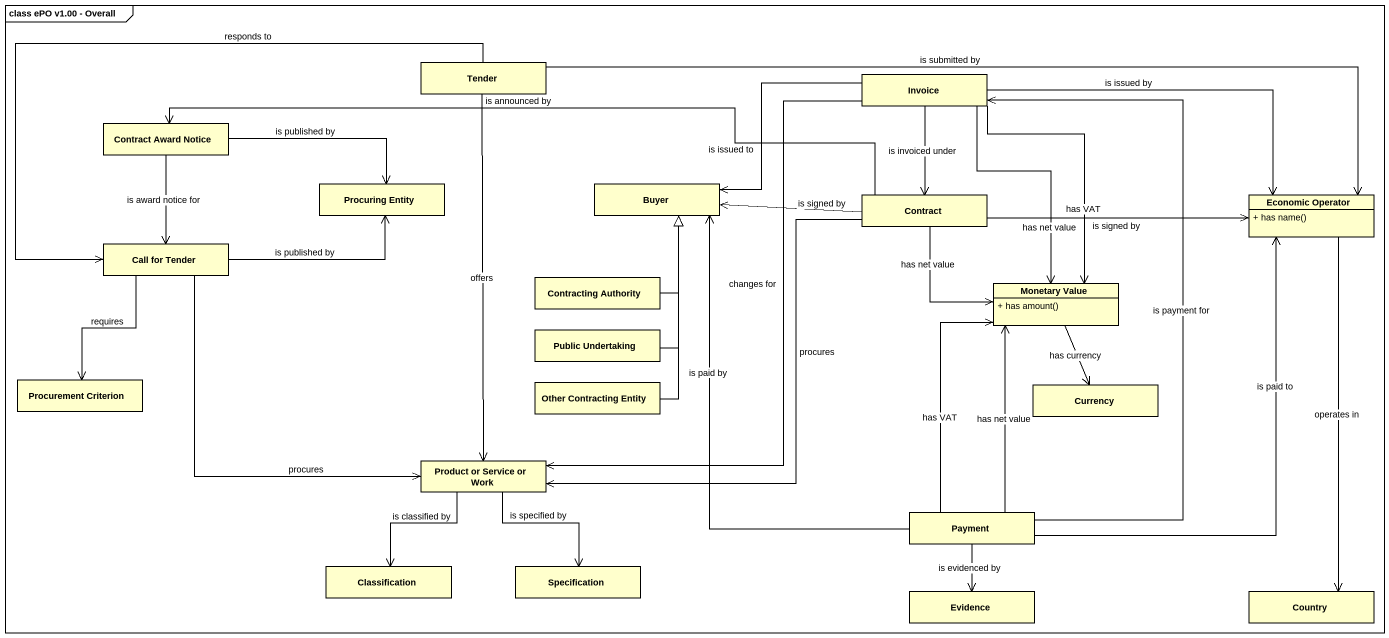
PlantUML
@startuml
mainframe class ePO v1.00 - Overall
hide circle
hide empty members
skinparam classAttributeIconSize 0
class Tender
class Invoice
class "Contract Award Notice" as Contract_Award_Notice
class "Procuring Entity" as Procuring_Entity
class Buyer
class Contract
class "Economic Operator" as Economic_Operator {
  + has name()
}
class "Call for Tender" as Call_for_Tender
class "Contracting Authority" as Contracting_Authority
class "Monetary Value" as Monetary_Value {
  + has amount()
}
class "Public Undertaking" as Public_Undertaking
class "Procurement Criterion" as Procurement_Criterion
class "Other Contracting Entity" as Other_Contracting_Entity
class Currency
class "Product or Service or Work" as Product_or_Service_or_Work
class Payment
class Classification
class Specification
class Evidence
class Country
Tender -right-> Economic_Operator : is submitted by
Tender -left-> Call_for_Tender : responds to
Tender --> Product_or_Service_or_Work : offers
Invoice -left-> Buyer : is issued to
Invoice --> Contract : is invoiced under
Invoice -right-> Economic_Operator : is issued by
Invoice --> Monetary_Value : has net value
Invoice --> Monetary_Value : has VAT
Invoice --> Product_or_Service_or_Work : changes for
Contract_Award_Notice -right-> Procuring_Entity : is published by
Contract_Award_Notice --> Call_for_Tender : is award notice for
Contract -left-> Contract_Award_Notice : is announced by
Contract -left-> Buyer : is signed by
Contract -right-> Economic_Operator : is signed by
Contract --> Monetary_Value : has net value
Contract --> Product_or_Service_or_Work : procures
Economic_Operator --> Country : operates in
Call_for_Tender -right-> Procuring_Entity : is published by
Call_for_Tender --> Procurement_Criterion : requires
Call_for_Tender --> Product_or_Service_or_Work : procures
Contracting_Authority -up-|> Buyer
Monetary_Value --> Currency : has currency
Public_Undertaking -up-|> Buyer
Other_Contracting_Entity -up-|> Buyer
Product_or_Service_or_Work --> Classification : is classified by
Product_or_Service_or_Work --> Specification : is specified by
Payment -up-> Invoice : is payment for
Payment -up-> Buyer : is paid by
Payment -up-> Economic_Operator : is paid to
Payment -up-> Monetary_Value : has net value
Payment -up-> Monetary_Value : has VAT
Payment --> Evidence : is evidenced by
@enduml
